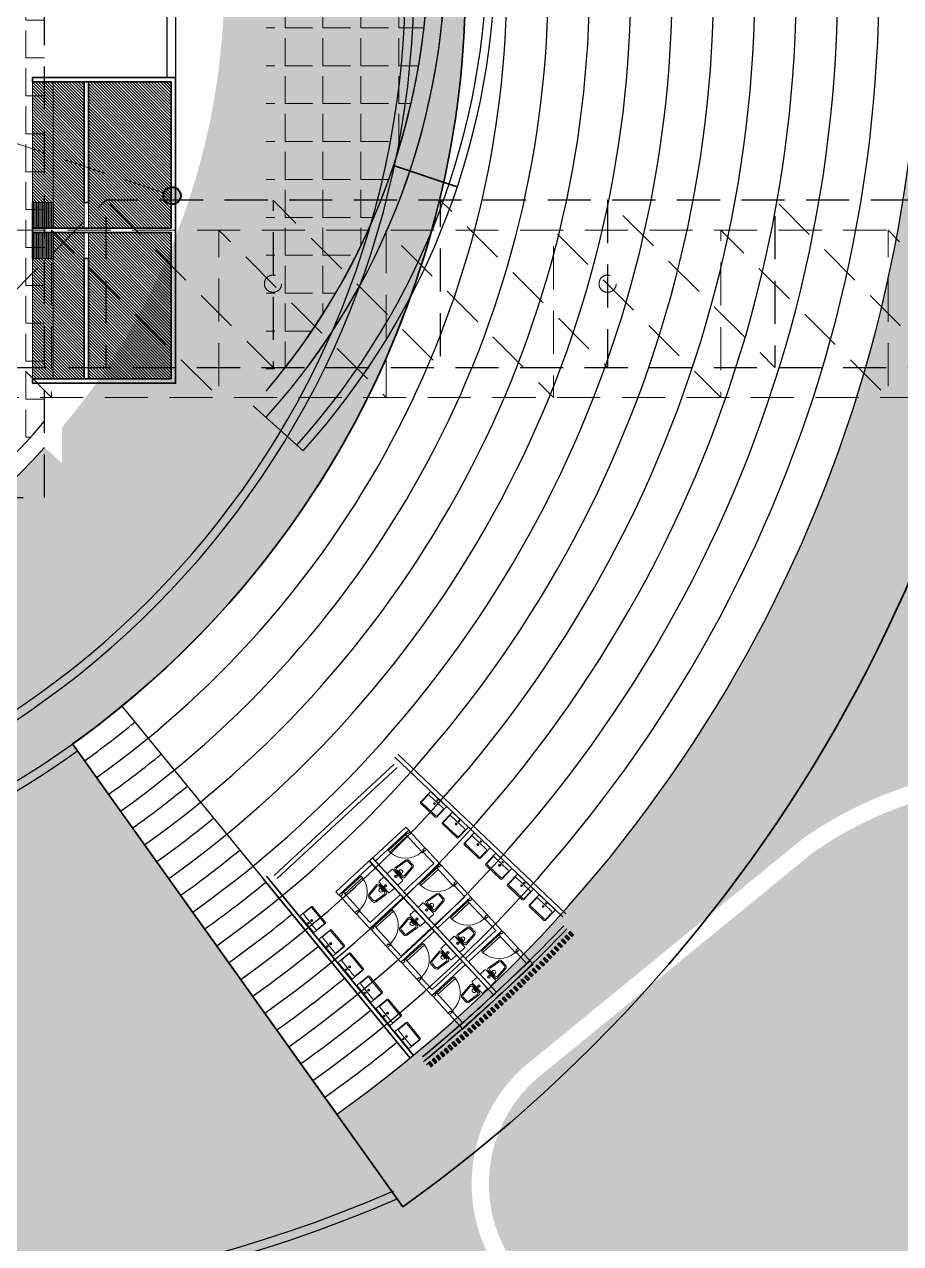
# Model space of a CAD drawing. Header units: inches. Extents: x -1373420 to 1275728, y -1279082 to 1370051.
# Drawn here: x -48527 to -47510, y 43984 to 45399 of the extents above; entities that cross this region are included whole.
import ezdxf

# ---------------------------------------------------------------- set-up
doc = ezdxf.new("R2010")
doc.units = ezdxf.units.IN
doc.header["$LTSCALE"] = 100
doc.header["$MEASUREMENT"] = 0
doc.linetypes.add('DASHED', pattern=[0.75, 0.5, -0.25])
doc.linetypes.add('DASHED2', pattern=[0.375, 0.25, -0.125])
doc.layers.add('10', color=7, linetype='Continuous', true_color=0x254705)
doc.layers.add('7', color=7, linetype='Continuous', true_color=0x4a8e0b)
doc.layers.add('a Walkway', color=7, linetype='Continuous', lineweight=30, true_color=0x4b2e26)
for name, color, linetype, lineweight in [('ar_ Door', 7, 'Continuous', 0), ('Building', 250, 'Continuous', 60), ('centerline', 250, 'DASHED', 5), ('COLUMN', 1, 'Continuous', 40), ('FIX', 8, 'Continuous', 13), ('fixture', 251, 'Continuous', 18), ('Hatch', 213, 'Continuous', 13), ('Louver', 33, 'Continuous', 40), ('WALL', 7, 'Continuous', 35)]:
    doc.layers.add(name, color=color, linetype=linetype, lineweight=lineweight)
doc.layers.add('HS', color=7, linetype='Continuous')
pattern_1 = [(90, (0, 0), (-1.5, 0), [])]

# ---------------------------------------------------------------- blocks, each defined once
blk = doc.blocks.new('A$Cd32af88c')
at = {"layer": 'HS'}
h = blk.add_hatch(color=256, dxfattribs=at)
h.dxf.hatch_style = 1
h.paths.add_polyline_path([(0, 10, 1), (20, 10, 1)])
at = {"layer": 'COLUMN'}
blk.add_circle((10, 10), 10, dxfattribs=at)
blk = doc.blocks.new('A$C284706ac')
at = {"layer": 'centerline'}
blk.add_line((1033.402762244746, 419.2288842577254), (1301.308339216033, 329.4740873747796), dxfattribs=at)
at = {"lineweight": 60, "rotation": 180}
blk.add_blockref('A$Cd32af88c', (1311.308339216033, 339.4740873747796), dxfattribs=at)
blk = doc.blocks.new('A$Ccdfa7642')
at = {"lineweight": 25}
for p, q in [((395.1128551435672, 473.5204776410537), (729.6221989054225, 65.00181351905485)), ((337.8955263245157, 429.7499416627325), (644.6511092254259, 0))]:
    blk.add_line(p, q, dxfattribs=at)
for centre, radius, start, end in [((-294.5137223487832, 1315.725137791793), 1616.528137423857, 305.5192525810716, 54.48074741949377), ((-294.513722348785, 1315.725137791793), 1568.528137423853, 305.5192525804688, 54.48074741949387), ((-294.513722348785, 1315.725137791793), 1520.528137423853, 305.5192525804688, 54.48074741949403), ((-294.513722348785, 1315.725137791793), 1472.528137423853, 305.5192525804688, 54.48074741949418), ((-294.513722348785, 1315.725137791793), 1424.528137423853, 305.5192525804688, 54.48074741949436), ((-294.513722348785, 1315.725137791793), 1376.528137423853, 305.5192525804688, 54.48074741949455), ((-294.513722348785, 1315.725137791793), 1328.528137423853, 305.5192525804688, 54.48074741949474), ((-294.513722348785, 1315.725137791793), 1280.528137423853, 305.5192525804688, 54.48074741949496), ((-294.513722348785, 1315.725137791793), 1232.528137423853, 305.5192525804688, 54.4807474194952), ((-294.513722348785, 1315.725137791793), 1184.528137423853, 305.5192525804688, 54.48074741949544), ((-294.513722348785, 1315.725137791793), 1136.528137423853, 305.5192525804688, 54.48074741949572), ((-294.513722348785, 1315.725137791793), 1112.528137423853, 305.5192525804688, 309.3118142991998), ((-294.513722348785, 1315.725137791793), 1160.528137423853, 305.5192525804688, 309.3118142991998), ((-294.513722348785, 1315.725137791793), 1208.528137423853, 305.5192525804688, 309.3118142991998), ((-294.513722348785, 1315.725137791793), 1256.528137423853, 305.5192525804688, 309.3118142991998), ((-294.513722348785, 1315.725137791793), 1304.528137423853, 305.5192525804688, 309.3118142991998), ((-294.513722348785, 1315.725137791793), 1352.528137423853, 305.5192525804688, 309.3118142991998), ((-294.513722348785, 1315.725137791793), 1400.528137423853, 305.5192525804688, 309.3118142991998), ((-294.513722348785, 1315.725137791793), 1448.528137423853, 305.5192525804688, 309.3118142991998), ((-294.513722348785, 1315.725137791793), 1496.528137423853, 305.5192525804688, 309.3118142991998), ((-294.513722348785, 1315.725137791793), 1544.528137423853, 305.5192525804688, 309.3118142991998), ((-294.513722348785, 1315.725137791793), 1592.528137423853, 305.5192525804688, 309.3118142991998)]:
    blk.add_arc(centre, radius, start, end, dxfattribs=at)
at = {"layer": 'Building', "lineweight": 35, "flags": 128}
blk.add_lwpolyline([(721.3400049508549, 2738.88776099866), (337.8955263247306, 2201.700333920693, -0.2422984408265646), (794.014415074743, 1315.725137791566, -0.2422984408272605), (337.8955263241871, 429.7499416625053), (721.3400049503173, -107.4374854158975, 0.2422984408272594), (1454.014415074743, 1315.725137791566, 0.2422984408271626)], format="xyb", close=True, dxfattribs=at)
blk = doc.blocks.new('A$Ccfcadd67')
at = {"true_color": 0xffffff}
h = blk.add_hatch(dxfattribs=at)
h.set_pattern_fill('ANSI31', scale=20)
h.set_pattern_definition([(45, (0, 0), (-1.767766952966369, 1.767766952966369), [])])
h.paths.add_polyline_path([(91, 316.4999999993597), (-5, 316.4999999993597), (-4.999999999999993, 146.5), (91, 146.5), (91, 176.5)])
h.paths.add_polyline_path([(132, 316.4999999993597), (96, 316.4999999993597), (96, 176.5), (96, 146.5), (132, 146.5), (132, 176.5)])
h.paths.add_polyline_path([(91, 111.5), (91, 141.5), (-5, 141.5), (-4.999999999999993, -28.49999999935972), (91, -28.49999999935972)])
h.paths.add_polyline_path([(132, 111.5), (132, 141.5), (96, 141.5), (96, 111.5), (96, -28.49999999935972), (132, -28.49999999935977)])
h.paths.add_polyline_path([(156, 111.5), (132, 111.5), (132, -28.49999999935972), (156, -28.49999999935972)])
h.paths.add_polyline_path([(156, 316.4999999993597), (132, 316.4999999993597), (132, 176.5), (156, 176.5)])
at = {"lineweight": 5}
h = blk.add_hatch(dxfattribs=at)
h.set_pattern_fill('ANSI31', color=256, scale=12, angle=45)
h.set_pattern_definition(pattern_1)
h.paths.add_polyline_path([(156, 146.5), (156, 176.5), (132, 176.5), (132, 146.5)])
h = blk.add_hatch(dxfattribs=at)
h.set_pattern_fill('ANSI31', color=256, scale=12, angle=45)
h.set_pattern_definition(pattern_1)
h.paths.add_polyline_path([(156, 111.5), (132, 111.5), (132, 141.5), (156, 141.5)])
for p, q in [((-5, 316.4999999993597), (156, 316.4999999993597)), ((-5, 146.5), (-5, 316.4999999993597)), ((91, 316.4999999993597), (91, 176.5)), ((96, 316.4999999993597), (96, 176.5)), ((156, 321.4999999993597), (156, 316.4999999993597)), ((96, 176.5), (91, 176.5)), ((132, 176.5), (132, 146.5)), ((156, 176.5), (156, 146.5)), ((-5, 146.5), (156, 146.5)), ((156, 146.5), (156, 141.5)), ((-5, -28.49999999935972), (-5, 141.5)), ((-5, 141.5), (156, 141.5)), ((132, 111.5), (132, 141.5)), ((156, 111.5), (156, 141.5)), ((91, -28.49999999935972), (91, 111.5)), ((96, 111.5), (91, 111.5)), ((96, -28.49999999935972), (96, 111.5)), ((156, -28.49999999935972), (-5, -28.49999999935972))]:
    blk.add_line(p, q)
at = {"lineweight": 15}
for p, q in [((132, 316.4999999993597), (132, 176.5)), ((156, 316.4999999993597), (156, 176.5)), ((156, 176.5), (132, 176.5)), ((132, -28.49999999935972), (132, 111.5)), ((156, 111.5), (132, 111.5)), ((156, -28.49999999935972), (156, 111.5))]:
    blk.add_line(p, q, dxfattribs=at)
at = {"linetype": 'DASHED', "lineweight": 13}
for p, q in [((91, 176.5), (91, 146.5)), ((96, 176.5), (96, 146.5)), ((91, 111.5), (91, 141.5)), ((96, 111.5), (96, 141.5))]:
    blk.add_line(p, q, dxfattribs=at)
blk.add_lwpolyline([(156, -28.49999999935972), (156, -33.49999999935972), (-10, -33.49999999935972), (-10, 321.4999999993597), (156, 321.4999999993597)])
blk = doc.blocks.new('window louvers')
at = {"layer": 'ar_ Door'}
for p, q in [((1324973.408022736, -492366.5892883244), (1324971.504022736, -492366.5892883244)), ((1324971.504022736, -492366.5892883244), (1324971.504022735, -492388.5892883217)), ((1324973.408022735, -492388.5892883217), (1324973.408022736, -492366.5892883244)), ((1324950.360022735, -492388.5892883217), (1324950.360022735, -492393.3492883217)), ((1324950.360022735, -492388.5892883217), (1324951.312022735, -492388.5892883217)), ((1324951.312022735, -492388.5892883217), (1324951.312022735, -492390.4932883217)), ((1324951.312022735, -492390.4932883217), (1324952.264022735, -492390.4932883217)), ((1324952.264022735, -492390.4932883217), (1324952.264022735, -492393.3492883217)), ((1324971.504022735, -492388.5892883217), (1324973.408022735, -492388.5892883217)), ((1324973.408022735, -492390.4932883217), (1324972.456022735, -492390.4932883217)), ((1324972.456022735, -492390.4932883217), (1324972.456022735, -492393.3492883217)), ((1324973.408022735, -492388.5892883217), (1324973.408022735, -492390.4932883217)), ((1324974.360022735, -492388.5892883217), (1324973.408022735, -492388.5892883217)), ((1324974.360022735, -492388.5892883217), (1324974.360022735, -492393.3492883217)), ((1324950.360022735, -492393.3492883217), (1324952.264022735, -492393.3492883217)), ((1324974.360022735, -492393.3492883217), (1324972.456022735, -492393.3492883217))]:
    blk.add_line(p, q, dxfattribs=at)
at = {"layer": 'ar_ Door', "linetype": 'DASHED2', "ltscale": 10}
for p, q in [((1324973.408022735, -492388.5892883245), (1324951.312022735, -492388.5892883217)), ((1324972.456022735, -492393.3492883217), (1324952.264022735, -492393.3492883217))]:
    blk.add_line(p, q, dxfattribs=at)
at = {"layer": 'ar_ Door'}
blk.add_arc((1324973.420431579, -492388.6144955697), 22.1084232151082, 94.97277033807457, 179.9346733495194, dxfattribs=at)
blk = doc.blocks.new('basin 01')
at = {"color": 0}
for p, q in [((-2.755877337491258, -1.68609706119878), (-2.755877337491256, -17.68609706119878)), ((-2.230198646982899, -5.993653774194172), (-2.230198646982899, -16.13664382079912)), ((-1.755877337491258, -0.6860970611987796), (21.74412266250874, -0.6860970611987796)), ((-1.172495039794739, -4.935950167005103), (21.16074036407371, -4.935950167005103)), ((22.21844397162931, -5.993653774194172), (22.21844397162931, -16.13664382079912)), ((22.74412266250874, -1.68609706119878), (22.74412266250874, -17.68609706119878)), ((21.74412266250874, -18.68609706119878), (-1.75587733749126, -18.68609706119878)), ((-1.172495039794739, -17.1943474279891), (21.16074036407371, -17.1943474279891))]:
    blk.add_line(p, q, dxfattribs=at)
for centre, radius in [((9.994122662508742, -7.726144031769707), 1.189062721042619), ((9.994122662508742, -2.732613738520001), 0.8109060988912583), ((9.994122662508742, -7.726144031769707), 0.8109060988912583)]:
    blk.add_circle(centre, radius, dxfattribs=at)
for centre, radius, start, end in [((-1.755877337491258, -1.68609706119878), 1, 90, 180), ((-1.172495039794739, -5.993653774194172), 1.057703607249467, 90, 180), ((21.16074036407371, -5.993653774194172), 1.057703607249467, 0, 90), ((21.74412266250874, -1.68609706119878), 1, 0, 90), ((-1.75587733749126, -17.68609706119878), 1, 180, 270), ((-1.172495039794739, -16.13664382079912), 1.057703607249467, 180, 270), ((21.16074036407371, -16.13664382079912), 1.057703607249467, 270, 0), ((21.74412266250874, -17.68609706119878), 1, 270, 0)]:
    blk.add_arc(centre, radius, start, end, dxfattribs=at)
blk = doc.blocks.new('COMMODE')
for p, q in [((9, 4.583000645652646e-13), (-8.999999999999996, 4.547473508864641e-13)), ((-8.999999999999996, -7.515937766717343), (-8.999999999999996, 4.547473508864641e-13)), ((9, 4.583000645652646e-13), (9.000000000000007, -7.515937766717336)), ((8.142857142855071, -8.373080623862272), (-8.14285714285506, -8.373080623862279)), ((-6.092598863702722, -26.37565756614595), (-7.865608193664226, -12.0344154735717)), ((-6.448946938529836, -13.31312372577622), (-4.830297785651045, -26.06314640897426)), ((-4.499999999985445, -9.857579529830673), (-5.873441270683539, -9.857579529830673)), ((4.417308428644905, -11.3899307888928), (-4.622825299768007, -11.38993078890007)), ((4.500000000000004, -9.139822511969665), (-4.499999999970893, -9.139822511976945)), ((4.500000000000004, -9.85757952983067), (-4.499999999970893, -9.857579529823397)), ((4.500000000000004, -9.857579529845221), (5.881443433478129, -9.857579529823393)), ((4.830297785694722, -26.06314640891605), (6.244823703091249, -13.2806423093275)), ((6.158749513007944, -26.31493391757203), (7.874245211816749, -12.02711145085731)), ((3.116211558241059, -27.49999999999955), (-3.116211558095518, -27.49999999999955)), ((3.175325871023244, -28.99999999999955), (-3.116211558095518, -28.99999999999955))]:
    blk.add_line(p, q)
at = {"ltscale": 3}
for p, q in [((-4.499999999999996, -8.373080623862279), (-4.499999999985445, -9.857579529830673)), ((-2.897350294850181, -11.38993078890007), (-2.897350294850181, -10.88993078890007)), ((-2.897350294850181, -10.88993078890007), (2.897350294835636, -10.88993078890735)), ((2.897350294850188, -11.38993078890007), (2.897350294835636, -10.88993078890735)), ((4.500000000000004, -8.373080623862275), (4.500000000000004, -9.857579529837945))]:
    blk.add_line(p, q, dxfattribs=at)
at = {"lineweight": 30, "ltscale": 3}
for p, q in [((1.192636729479776, -9.999999999999545), (-1.192636729479769, -9.999999999999542)), ((3.552713678800501e-15, -11.19263672947932), (3.552713678800501e-15, -8.807363270519769))]:
    blk.add_line(p, q, dxfattribs=at)
for points in [[(-1.963492973547542, -11.3899307888928, 0.04098855763197906), (-2.123208513294227, -11.94684011669551, 0.04938053971936595), (-2.21813614631537, -12.90568097218011, 0.04938053971985383), (-2.123208513294223, -13.86452182767198)], [(2.123208513279685, -13.8645218276647, 0.04938053971978588), (2.218136146300825, -12.90568097218011, 0.04938053971944185), (2.123208513294234, -11.94684011669551, 0.0409885576318163), (1.963492973547549, -11.3899307888928)]]:
    blk.add_lwpolyline(points, format="xyb")
for radius in [2.25, 2]:
    blk.add_circle((3.552713678800501e-15, -9.999999999999542), radius, dxfattribs=at)
blk.add_circle((7.276668156919186e-11, -5.366644977143093), 1.403271053599097)
for centre, radius, start, end in [((-8.14285714285506, -7.515937766717343), 0.8571428571427337, 180, 270), ((-5.873441270683539, -11.85757952983067), 2, 90, 185.0726006973302), ((-4.622825299768003, -13.218502217474), 1.828571428571166, 90, 182.9661600118432), ((0.1446776674565697, -6.527053222579067), 1.169392544666054, 97.10686423291344, 170.8466595251927), ((-0.1446776673255918, -4.206236731707119), 1.169392544666032, 277.106864233741, 350.8466595251927), ((4.417308428630356, -13.21850221745945), 1.828571428571166, 358.0525504360095, 90), ((5.881443433478129, -11.8575795298234), 2, 355.137433176311, 90), ((8.142857142855071, -7.515937766717336), 0.8571428571427337, 270, 0), ((-3.116211558095518, -25.99999999999955), 2.999999999999568, 187.1934138251031, 270), ((-2.950492226489576, -25.5614746275528), 1.945595928377468, 194.9425229837544, 265.1138173414334), ((2.950492226518701, -25.5614746275528), 1.945595928377468, 274.8861826585666, 345.0574770162456), ((3.175325871008692, -25.99999999999955), 2.999999999999568, 270, 353.974102535233)]:
    blk.add_arc(centre, radius, start, end)
at = {"ltscale": 3}
blk.add_arc((3.552713678800501e-15, -13.28751385303576), 2.200216487904928, 195.2036435692297, 344.7963564307702, dxfattribs=at)

msp = doc.modelspace()

# ---------------------------------------------------------------- hatches: boundary and pattern name
at = {"layer": '10', "lineweight": 15, "true_color": 0xbdbdbd}
h = msp.add_hatch(color=9, dxfattribs=at)
h.dxf.hatch_style = 1
edge = h.paths.add_edge_path()
edge.add_line((-46950.08318400933, 46192.00310425126), (-46806.74047873847, 46094.2856704492))
edge.add_arc((-47059.24184143016, 45730.97664354151), 442.4368736823083, 37.59441567012681, 55.20053051664257, ccw=False)
edge.add_line((-46708.67737950684, 46000.89319588721), (-46635.55497786634, 46094.97790646456))
edge.add_arc((-46301.59894292417, 46524.67053400664), 544.2080369108127, 229.081210400123, 232.14573798409572, ccw=False)
edge.add_line((-46658.04903218008, 46113.44587362283), (-46814.33593328026, 46249.43349042569))
edge.add_arc((-47102.81523984025, 45890.3665369309), 460.5967731165377, 51.22112792310241, 96.87421556313339)
edge.add_line((-47157.94409650806, 46347.65222068655), (-47304.39872577981, 46320.04447599972))
edge.add_arc((-47350.86808502753, 46757.22907163722), 439.6473268559915, 188.9291030414077, 276.06731938701296, ccw=False)
edge.add_line((-47785.18739369055, 46688.99044522899), (-47807.27785372091, 46867.51993873692))
edge.add_arc((-48365.7768015397, 46788.93722648866), 564.0002813642664, 8.009134836714766, 159.8917975626104)
edge.add_arc((-49641.77261403392, 47251.43726499614), 793.234107649886, 288.9162121905289, 340.2075554549962, ccw=False)
edge.add_arc((-49103.00053661605, 45449.57473073073), 1088.528137423857, 74.30232245907791, 104.9937650872763, ccw=False)
edge.add_line((-48808.48681426808, 46497.50372322602), (-48665.63038268904, 47005.81075638263))
edge.add_arc((-49103.00053661605, 45449.57473073069), 1616.528137423875, 7.642276472657784, 74.30232245955091, ccw=False)
edge.add_line((-47500.83091414682, 45664.55314806584), (-47286.39114806007, 45693.32658183997))
edge.add_arc((8035.571853939764, 37737.23492318165), 55891.13511886846, 171.5422626192755, 171.816158310824, ccw=False)
edge.add_arc((-46674.03374904674, 45872.38844990917), 579.9999999996695, 159.2279934901753, 171.5422626192759, ccw=False)
edge.add_line((-47216.3332052769, 46078.08555677289), (-47207.57897698714, 46101.1651873697))
edge.add_arc((-47045.48460286207, 46052.05778504927), 169.3697820913161, 55.71755153317082, 163.1455202222905, ccw=False)
edge = h.paths.add_edge_path()
edge.add_arc((-45257.10810469417, 45855.12838972003), 360.0000000000027, 90.76607536240442, 136.6674481459338, ccw=False)
edge.add_line((-45261.92135474063, 46215.09621137079), (-45143.83868869927, 46216.67513416229))
edge.add_arc((-45146.87347333151, 46443.63712506268), 226.9822795533579, 270.7660753624027, 333.9711724502905)
edge.add_line((-44942.91324092037, 46344.03201060544), (-44806.10289942575, 46717.12702883512))
edge.add_arc((-44058.49615460602, 46442.98685256638), 796.284296683416, 115.62941206169, 159.8625006194477, ccw=False)
edge.add_line((-44402.92784111606, 47160.9252165451), (-44263.87310875331, 47229.37138616136))
edge.add_arc((-44395.30433404361, 47478.22339999776), 281.4275959669525, 297.8407804118531, 399.6629148805588)
edge.add_line((-44178.65775683624, 47657.85010279017), (-44256.28378042634, 47765.21374099597))
edge.add_arc((-44115.31610542923, 47851.70380482941), 165.3856600071514, 131.2631674506925, 211.5310042042223, ccw=False)
edge.add_arc((-43897.37220958839, 48262.94304545051), 435.0457886532567, 194.2988657649134, 221.2631674506848, ccw=False)
edge.add_arc((-44884.82004321343, 47946.45602456408), 603.255424981351, 20.27455074508199, 20.7859854002928)
edge.add_arc((-44127.07523067805, 47838.4778980507), 375.8502533724237, 121.0314089585247, 188.7847390527664)
edge.add_arc((-44301.66974968152, 47811.50062534105), 199.1838465976596, 188.7858109017567, 225.1789656269503)
edge.add_arc((-44582.08167602829, 47485.00395144906), 232.1771852527735, -71.03501667932318, 52.91325251881682, ccw=False)
edge.add_arc((-44361.79074872713, 46901.14209069326), 392.0242353653423, 111.6820561553926, 141.7115111862466)
edge.add_arc((-44708.41816460135, 47164.55889697299), 44.00000000000068, 313.3186433284293, 332.2158861164633, ccw=False)
edge.add_arc((-43475.64431701307, 46258.51427152705), 1486.65706273414, 143.9905981606629, 157.7612233397678)
edge.add_line((-44851.71588503584, 46821.16537288262), (-44977.87960008629, 46511.51774751476))
edge.add_line((-44977.87960008628, 46511.51774751476), (-45047.96941697163, 46540.07534318489))
edge.add_arc((-45175.38830563551, 46591.9912600027), 137.5893731629347, 337.8319119195526, 679.3130287075786)
edge.add_line((-45071.05667805436, 46502.29317142977), (-45020.82898314972, 46459.11040575437))
edge.add_arc((-45233.76281955518, 46531.83892771701), 225.0116810150454, 269.6315885406982, 341.14216464054545, ccw=False)
edge.add_line((-45235.20963311181, 46306.83189821849), (-45393.00043272656, 46307.84650593321))
edge.add_arc((-45392.68533550869, 46176.56522496634), 131.2816591095522, 90.13751927097867, 134.4932352264822)
edge.add_line((-45484.69081051191, 46270.21279080759), (-45663.00520423878, 46085.89518899692))
edge.add_arc((-45913.2023062532, 46327.9433933987), 348.1176857192586, 273.4660811719589, 315.94841899001466, ccw=False)
edge.add_line((-45892.15593328615, 45980.46249709581), (-45930.30661759959, 45980.46249709581))
edge.add_line((-45930.30661759959, 45980.46249709581), (-45930.30661759959, 46143.3732546581))
edge.add_arc((-45977.8272206258, 46293.59664294706), 157.5603823966818, 287.5538775962363, 609.1837375216011)
edge.add_line((-46033.81981346276, 46146.32103855725), (-46096.87743810515, 45980.4624970958))
edge.add_line((-46096.87743810515, 45980.46249709581), (-46301.59894292415, 45980.46249709581))
edge.add_arc((-46301.59894292415, 46524.67053400663), 544.2080369108153, 232.1457379840915, 270, ccw=False)
edge.add_line((-46635.55497786636, 46094.97790646456), (-46708.67737950686, 46000.89319588721))
edge.add_arc((-47059.24184143019, 45730.97664354149), 442.4368736823262, 19.988300823621614, 37.594415670126295, ccw=False)
edge.add_line((-46643.45628635847, 45882.21407074619), (-46592.73857995976, 45742.77973827496))
edge.add_arc((-46718.01205143312, 45677.65451390784), 141.1904299301437, -60.71559573220418, 27.468317910397502, ccw=False)
edge.add_line((-46648.94945024193, 45554.50787521817), (-46938.82498748328, 45432.99069128299))
edge.add_line((-46938.8249874833, 45432.99069128299), (-46895.89436763321, 45330.58100657711))
edge.add_line((-46895.89436763321, 45330.58100657711), (-46588.21982126122, 45456.15570934041))
edge.add_arc((-46671.89466659763, 45661.17009133862), 221.4325553485173, 292.202401872582, 365.6151046313104)
edge.add_arc((-46287.10815195227, 45699.00115641298), 165.2092056364744, 44.309063218859876, 185.6151046313101, ccw=False)
edge.add_line((-46168.88737730528, 45814.40449288511), (-46041.43717646072, 45701.02436079318))
edge.add_arc((-45970.87883018094, 45780.33874540975), 106.1567324141306, 228.3435996760079, 313.4355626438817)
edge.add_line((-45897.89200526066, 45703.25323947705), (-45852.35826859609, 45748.78697614162))
edge.add_line((-45852.35826859609, 45748.78697614161), (-45518.96598520542, 46102.17180779498))
edge = h.paths.add_edge_path()
edge.add_line((-46895.89436763321, 45330.58100657712), (-46938.8249874833, 45432.990691283))
edge.add_line((-46938.8249874833, 45432.99069128299), (-47191.59097704271, 45327.03000367838))
edge.add_arc((-47228.70543211731, 45415.56540464611), 96.00000000000391, 172.0900540023757, 292.74365955691815, ccw=False)
edge.add_arc((8035.57185394023, 37737.23492318105), 55891.13511886901, 171.8161583108235, 172.0900540023726, ccw=False)
edge.add_line((-47286.39114806007, 45693.32658183997), (-47500.83091414682, 45664.55314806583))
edge.add_arc((-49103.00053661605, 45449.57473073069), 1616.528137423878, -10.699298123013023, 7.6422764726575, ccw=False)
edge.add_arc((-49107.88634391845, 45452.69813622873), 1621.910320856412, 305.59562880847693, 349.2243256489815, ccw=False)
edge.add_line((-48163.835705042, 44133.84959293898), (-48470.59128794324, 44563.59953460148))
edge.add_line((-48470.59128794324, 44563.59953460148), (-48572.11630811796, 44499.28243785688))
edge.add_line((-48572.11630811795, 44499.28243785689), (-48472.76898407757, 44360.10157501164))
edge.add_arc((-48732.15837720543, 44221.64660383268), 294.0282916853428, -32.97051856606981, 28.092081429986592, ccw=False)
edge.add_arc((-48732.1583772054, 44221.64660383265), 294.0282916853046, 265.5813528782348, 327.0294814339319, ccw=False)
edge.add_line((-48754.81135134606, 43928.49224334322), (-48754.81135134665, 43608.69939150359))
edge.add_line((-48754.81135134664, 43608.6993915036), (-47865.86617425671, 43598.50473409586))
edge.add_line((-47865.86617425672, 43598.50473409586), (-47788.37455895519, 43739.81346294274))
edge.add_line((-47788.3745589552, 43739.81346294275), (-47837.09676551403, 43777.94152762974))
edge.add_line((-47837.09676551403, 43777.94152762974), (-47975.45985273908, 43949.67627913071))
edge.add_arc((-47824.92393074199, 44052.81187701516), 182.4774379546604, 126.9033472648265, 214.415933401813, ccw=False)
edge.add_line((-47934.49559998812, 44198.72988365284), (-47623.16948588772, 44453.49108634688))
edge.add_arc((-47356.98767173506, 44073.66570804904), 463.8103881810897, 73.23834787594899, 125.0227905969048, ccw=False)
edge.add_line((-47223.22892939157, 44517.77005956047), (-47146.96449106195, 44481.27817026046))
edge.add_arc((-47086.01873366852, 44629.25490221134), 160.035928913251, 247.615176633403, 325.6966159107671)
edge.add_arc((-47252.07378164647, 44742.54434805903), 361.0552749957499, 325.6966159107681, 338.6431780386419)
edge.add_arc((-46793.18563120707, 44583.3885959255), 125.709047315093, 19.864449937469885, 167.2851531324668, ccw=False)
edge.add_line((-46674.95638033995, 44626.10403594741), (-46674.2978188981, 44723.26287005253))
edge.add_arc((-46554.30057543807, 44722.44950543778), 120.0000000000034, 137.2115250908537, 179.6116440294097, ccw=False)
edge.add_line((-46642.36455781502, 44803.96474945948), (-46609.96543373575, 44883.37171070694))
edge.add_arc((-46692.02451307091, 44921.35170680954), 90.42219088967015, 213.0265766200417, 335.1635441213435, ccw=False)
edge.add_line((-46767.83609169343, 44872.06908155433), (-46951.15895735145, 45154.07507801195))
edge.add_arc((-46850.5488156905, 45219.47843721435), 119.9999999999928, 112.20240187257679, 213.0265766200424, ccw=False)
at = {"layer": '7', "lineweight": 15}
h = msp.add_hatch(color=256, dxfattribs=at)
h.dxf.hatch_style = 1
h.paths.add_polyline_path([(-48099.72675370669, 46855.11345182407, 0.4258379479465526), (-50139.12575457268, 46004.38097036493), (-50066.83445427867, 45976.63094013611, -0.4496693631724198), (-48464.78152311924, 46343.68913029959)])
h.paths.add_polyline_path([(-50139.12575457268, 46004.38097036493, 0.001957557204224272), (-50143.42616996721, 45993.17800524695), (-50072.58108464124, 45965.9831249313, -0.00275360887647418), (-50066.83445427867, 45976.63094013611)])
h.paths.add_polyline_path([(-50072.58108464124, 45965.9831249313), (-50143.42616996721, 45993.17800524695, 0.02859349595215895), (-50196.09122964719, 45826.14577569898), (-50139.96790117057, 45812.152658297, -0.03827596053809423)])
h.paths.add_polyline_path([(-50196.09122964719, 45826.14577569898, 0.00195755720422405), (-50198.99429239437, 45814.50222698368), (-50143.88107805981, 45800.76095932336, -0.002741204816102277), (-50139.96790117057, 45812.152658297)])
h.paths.add_polyline_path([(-50143.88107805981, 45800.76095932336), (-50198.99429239437, 45814.50222698368, 0.02859349595215476), (-50230.91068656323, 45642.2967741022), (-50185.47070835611, 45636.7174463306, -0.03857098617787343)])
h.paths.add_polyline_path([(-50185.47070835609, 45262.43201513373), (-50230.91068656291, 45256.85268736217, 0.02859349595214618), (-50198.99429239379, 45084.64723448081), (-50143.88107805979, 45098.38850214097, -0.03857098617787359)])
h.paths.add_polyline_path([(-50139.96790117055, 45086.99680316733, -0.002741204816102324), (-50143.88107805979, 45098.38850214097), (-50198.99429239379, 45084.64723448081, 0.001957557204224039), (-50196.09122964659, 45073.00368576549)])
h.paths.add_polyline_path([(-50139.96790117055, 45086.99680316733), (-50196.09122964659, 45073.00368576549, 0.02859349595214371), (-50143.42616996636, 44905.9714562177), (-50072.5810846412, 44933.16633653305, -0.03827596053809373)])
h.paths.add_polyline_path([(-50066.83445427864, 44922.51852132823, -0.002753608876474118), (-50072.5810846412, 44933.16633653305), (-50143.42616996636, 44905.9714562177, 0.001957557204224209), (-50139.12575457181, 44894.76849109973)])
h.paths.add_polyline_path([(-50066.83445427864, 44922.51852132823), (-50139.12575457181, 44894.76849109973, 0.425837947945305), (-48099.72675371044, 44044.03600964118), (-48464.78152312056, 44555.46033116386, -0.4496693631719589)])
h = msp.add_hatch(color=256, dxfattribs=at)
h.dxf.hatch_style = 1
edge = h.paths.add_edge_path()
edge.add_arc((-49103.00053661605, 45449.57473073073), 1088.528137423857, 0, 104.3467154570071)
edge.add_line((-49372.72584223081, 46504.15605309258), (-49250.82382607023, 46244.47473960042))
edge.add_arc((-49103.00053661605, 45449.57473073073), 808.5281374238508, 50.06967185124722, 100.53464938290477, ccw=False)
edge.add_line((-48584.04220591299, 46069.57473073073), (-48483.00053661603, 46069.57473073073))
edge.add_line((-48483.00053661605, 46069.57473073073), (-48483.00053661605, 45968.53306143377))
edge.add_arc((-49103.00053661605, 45449.57473073073), 808.5281374238526, -39.930328148752324, 39.930328148752324, ccw=False)
edge.add_line((-48483.00053661605, 44930.61640002769), (-48483.00053661605, 44829.57473073073))
edge.add_line((-48483.00053661605, 44829.57473073073), (-48584.04220591301, 44829.57473073073))
edge.add_arc((-49103.00053661605, 45449.57473073073), 808.5281374238529, 269.54198163585886, 309.93032814875215, ccw=False)
edge.add_line((-49109.46378389065, 44641.07242681271), (-49109.46378389065, 44361.06578157224))
edge.add_arc((-49103.00053661605, 45449.57473073073), 1088.528137423855, 269.6597984434082, 299.1900670291)
edge.add_line((-48572.11630811804, 44499.28243785682), (-48470.59128794118, 44563.59953460277))
edge.add_arc((-49103.00053661605, 45449.57473073073), 1088.52813742386, 305.5192525805901, 360)
h = msp.add_hatch(color=256, dxfattribs=at)
h.dxf.hatch_style = 1
h.paths.add_polyline_path([(-50105.96400448996, 45626.95525060756), (-49897.16164585407, 45601.31754468696, -0.1373075392629942), (-49703.00053662072, 45991.53206208273), (-49703.00053662072, 46049.5747307308), (-49644.95786797264, 46049.5747307308, -0.3847685516195208), (-48561.0432052688, 46049.5747307308), (-48503.00053662072, 46049.5747307308), (-48503.00053662072, 45991.53206207679), (-48459.95936292275, 46030.40952813571, -0.3847685516168957), (-48459.95936292376, 44868.73993332477), (-48503.00053662072, 44907.61739938291), (-48503.00053662072, 44849.5747307308), (-48561.0432052688, 44849.5747307308, -0.3847685516195204), (-49644.95786797264, 44849.5747307308), (-49703.00053662072, 44849.5747307308), (-49703.00053662072, 44907.61739938355, -0.1373075392621312), (-49897.16164585143, 45297.83191677768), (-50105.96400448996, 45272.19421085677, 11.39635630064019)])
h.paths.add_polyline_path([(-49644.95786797264, 46049.5747307308), (-49703.00053662072, 46049.5747307308), (-49703.00053662072, 45991.53206208273, -0.02539728423062254)], flags=17)
h.paths.add_polyline_path([(-49703.00053662072, 44907.61739938355), (-49703.00053662072, 44849.5747307308), (-49644.95786796813, 44849.5747307308, -0.02539728423263567)], flags=17)
h.paths.add_polyline_path([(-48503.00053662072, 44907.61739937888, -0.02539728423062363), (-48561.0432052688, 44849.5747307308), (-48503.00053662072, 44849.5747307308)], flags=17)
h.paths.add_polyline_path([(-48503.00053662072, 46049.5747307308), (-48561.0432052688, 46049.5747307308, -0.02539728423062241), (-48503.00053662072, 45991.53206208273)], flags=17)
h = msp.add_hatch(color=256, dxfattribs=at)
h.dxf.hatch_style = 1
edge = h.paths.add_edge_path()
edge.add_arc((-47252.0737816465, 44742.54434805889), 381.0552749957162, 325.6966159107698, 338.88333213755595, ccw=False)
edge.add_arc((-47086.01873366852, 44629.2549022114), 180.0359289133031, 247.4329665701771, 325.6966159107137, ccw=False)
edge.add_line((-47155.11005392214, 44463.00411224249), (-47230.45640039965, 44499.05670234922))
edge.add_arc((-47356.98767173511, 44073.66570804905), 443.8103881810871, 73.43504862569141, 124.9275704807226)
edge.add_line((-47611.08707585555, 44437.53540104791), (-47922.16196277158, 44182.97978001481))
edge.add_arc((-47824.92393074196, 44052.81187701518), 162.4774379546701, 126.7604681875954, 225.449881481973)
edge.add_line((-47938.90719895592, 43937.02443204995), (-47821.93085120179, 43790.99901006988))
edge.add_arc((-47696.39000347609, 43907.55058595557), 171.3031648543865, 222.8734946864558, 315.7148717746343)
edge.add_line((-47573.75852313542, 43787.94166355181), (-47501.42411495288, 43890.58478114579))
edge.add_arc((-47374.2978977194, 43789.43111347473), 162.4596552729428, 68.8704946226016, 141.4909169855427, ccw=False)
edge.add_line((-47315.73489612257, 43940.96828526889), (-47099.97993979542, 43876.44242626172))
edge.add_arc((-47082.24454015057, 44071.61684036009), 195.9785608662411, 264.8078214163173, 336.9510423795459)
edge.add_line((-46901.91082065276, 43994.88779806648), (-46694.26241470999, 44546.1246733981))
edge.add_arc((-46793.18563120716, 44583.38859592532), 105.709047315074, 339.3588381213426, 528.0578950410585)
at = {"layer": 'a Walkway', "true_color": 0x939598}
h = msp.add_hatch(color=252, dxfattribs=at)
h.dxf.hatch_style = 1
h.paths.add_polyline_path([(-50175.53319997241, 45635.49727372725), (-50115.90322059744, 45628.17563289304, -11.43012603352641), (-50115.90322059743, 45270.9738285713), (-50175.53319997241, 45263.65218773709, 11.62344687181093)])
at = {"layer": 'Hatch', "true_color": 0x939598}
h = msp.add_hatch(dxfattribs=at)
h.set_pattern_fill('ANGLE', color=252, scale=160)
h.set_pattern_definition([(0, (-256.9494578633457, 16363.62259115526), (0, 44), [32, -12]), (90, (-256.9494578633457, 16363.62259115526), (-44, 2.694222958124178e-15), [32, -12])])
h.paths.add_polyline_path([(-49703.00053662072, 45961.21583884188, 0.1360791452541328), (-49880.8079961705, 45579.15937248223), (-50268.03679249074, 45626.70509020738, 0.05668141984293314), (-50268.03679249074, 45272.44437125696), (-49880.80799616782, 45319.99008898241, 0.1360791452532025), (-49703.00053662072, 44937.93362262458)])
h.paths.add_polyline_path([(-48503.00053662072, 45961.21583884188, 0.03967996962817219), (-48591.35942850964, 46049.5747307308), (-49614.6416447318, 46049.5747307308, 0.03967996962817226), (-49703.00053662072, 45961.21583884188), (-49703.00053662072, 44937.93362262458, 0.03967996963029965), (-49614.64164472721, 44849.5747307308), (-48591.35942850963, 44849.5747307308, 0.03967996962817156), (-48503.00053662072, 44937.93362261972)])
h.paths.add_polyline_path([(-49270.507563637, 46220.105729075, -0.1169813266853209), (-49372.50057979344, 46190.6188253966, 0.08955671056213502), (-49614.6416447318, 46049.5747307308), (-48591.35942850964, 46049.5747307308, 0.2341805125650865)])
h.paths.add_polyline_path([(-48591.35942850963, 44849.5747307308), (-49614.6416447318, 44849.5747307308, 0.3684773065242549)])
h = msp.add_hatch(dxfattribs=at)
h.set_pattern_fill('ANGLE', color=252, scale=160)
h.set_pattern_definition([(0, (0, 16398.62137282794), (0, 44), [32, -12]), (90, (0, 16398.62137282794), (-44, 2.694222958124178e-15), [32, -12])])
h.paths.add_polyline_path([(-48246.05107875737, 45996.21462051456), (-48246.05107875737, 44972.9324042924, 0.3684773065242549)])

# ---------------------------------------------------------------- linework, layer by layer
at = {"linetype": 'DASHED', "lineweight": 30, "flags": 128}
msp.add_lwpolyline([(-48626.2657476045, 45000.53930658162), (-45325.40881073724, 45000.53930658162), (-45519.57686584708, 45194.70736169146), (-48432.09769249466, 45194.70736169146)], close=True, dxfattribs=at)
msp.add_lwpolyline([(-45519.57686584708, 45194.70736169146), (-45519.57686584708, 45000.53930658162), (-45713.74492095692, 45194.70736169146), (-45713.74492095692, 45000.53930658162), (-45907.91297606676, 45194.70736169146), (-45907.91297606676, 45000.53930658162), (-46102.0810311766, 45194.70736169146), (-46102.0810311766, 45000.53930658162), (-46296.24908628644, 45194.70736169146), (-46296.24908628644, 45000.53930658162), (-46490.41714139627, 45194.70736169146), (-46490.41714139627, 45000.53930658162), (-46684.58519650611, 45194.70736169146), (-46684.58519650611, 45000.53930658162), (-46878.75325161595, 45194.70736169146), (-46878.75325161595, 45000.53930658162), (-47072.92130672579, 45194.70736169146), (-47072.92130672579, 45000.53930658162), (-47267.08936183563, 45194.70736169146), (-47267.08936183563, 45000.53930658162), (-47461.25741694546, 45194.70736169146), (-47461.25741694546, 45000.53930658162), (-47655.4254720553, 45194.70736169146), (-47655.4254720553, 45000.53930658162), (-47849.59352716514, 45194.70736169146), (-47849.59352716514, 45000.53930658162), (-48043.76158227498, 45194.70736169146), (-48043.76158227498, 45000.53930658162), (-48237.92963738482, 45194.70736169146), (-48237.92963738482, 45000.53930658162), (-48432.09769249466, 45194.70736169146), (-48432.09769249466, 45000.53930658162)], dxfattribs=at)
at = {"linetype": 'DASHED', "lineweight": 15, "flags": 128}
for points in [[(-48883.21520546352, 44965.54052490894), (-45582.35826859623, 44965.54052490894), (-45776.52632370609, 45159.70858001878), (-48689.04715035367, 45159.70858001878)], [(-48883.21520546786, 44965.54052490894), (-45582.3582686006, 44965.54052490894), (-45776.52632371045, 45159.70858001878), (-48689.04715035803, 45159.70858001878)]]:
    msp.add_lwpolyline(points, close=True, dxfattribs=at)
msp.add_lwpolyline([(-45776.52632371045, 45159.70858001878), (-45776.52632371045, 44965.54052490894), (-45970.69437882028, 45159.70858001878), (-45970.69437882028, 44965.54052490894), (-46164.8624339301, 45159.70858001878), (-46164.8624339301, 44965.54052490894), (-46359.03048903996, 45159.70858001878), (-46359.03048903996, 44965.54052490894), (-46553.19854414978, 45159.70858001878), (-46553.19854414978, 44965.54052490894), (-46747.36659925964, 45159.70858001878), (-46747.36659925964, 44965.54052490894), (-46941.53465436946, 45159.70858001878), (-46941.53465436946, 44965.54052490894), (-47135.70270947932, 45159.70858001878), (-47135.70270947932, 44965.54052490894), (-47329.87076458914, 45159.70858001878), (-47329.87076458914, 44965.54052490894), (-47524.038819699, 45159.70858001878), (-47524.038819699, 44965.54052490894), (-47718.20687480882, 45159.70858001878), (-47718.20687480882, 44965.54052490894), (-47912.37492991867, 45159.70858001878), (-47912.37492991867, 44965.54052490894), (-48106.5429850285, 45159.70858001878), (-48106.5429850285, 44965.54052490894), (-48300.71104013833, 45159.70858001878), (-48300.71104013833, 44965.54052490894), (-48494.87909524818, 45159.70858001878), (-48494.87909524818, 44965.54052490894), (-48689.04715035803, 45159.70858001878), (-48689.04715035803, 44965.54052490894)], dxfattribs=at)
at = {"layer": 'a Walkway'}
for p, q in [((-48361.05107875442, 45632.07351240102), (-48361.05107875442, 45337.07351240488)), ((-48351.05107875442, 45632.07351240102), (-48351.05107875442, 45337.07351240488)), ((-48093.78739980188, 44035.71525807869), (-48470.59128794821, 44563.59953460447))]:
    msp.add_line(p, q, dxfattribs=at)
for centre, radius, start, end in [((-48710.54865533658, 45449.57473073344), 1542.52813742386, 66.43195298469485, 293.5680470150951), ((-48710.54865533658, 45449.57473073344), 1532.52813742386, 66.43195298469485, 293.5680470150951), ((-49103.00053661776, 45449.5747307322), 1088.528137420605, 189.8344394760818, 94.86029325454022), ((-49103.00053661776, 45449.5747307322), 1028.528137420605, 189.9999358214068, 93.80878435968445), ((-49103.00053661776, 45449.5747307322), 1018.528137420605, 190.0294168018942, 93.71640662718067), ((-49103.00053661776, 45449.5747307322), 1098.528137420605, 189.808616537835, 305.5192525803602)]:
    msp.add_arc(centre, radius, start, end, dxfattribs=at)
at = {"layer": 'Building', "linetype": 'DASHED', "lineweight": 25, "flags": 128}
for points in [[(-49703.00053661776, 44849.5747307322), (-48503.00053661776, 44849.5747307322), (-48503.00053661776, 46049.5747307322), (-49703.00053661776, 46049.5747307322)], [(-49703.00053662072, 44849.5747307308), (-48503.00053662072, 44849.5747307308), (-48503.00053662072, 46049.5747307308), (-49703.00053662072, 46049.5747307308)], [(-48626.26574760154, 45000.53930658301), (-45325.40881073428, 45000.53930658301), (-45519.57686584414, 45194.70736169285), (-48432.09769249172, 45194.70736169285)]]:
    msp.add_lwpolyline(points, close=True, dxfattribs=at)
at = {"layer": 'Building', "lineweight": 30}
for centre, radius, start, end in [((-48846.05107875737, 45484.57351240348), 788.5281374238571, 319.5446054216417, 49.54460542221994), ((-48846.05107875737, 45484.57351240348), 788.5281374238571, 319.544605424175, 49.54460542221994), ((-48846.05107875737, 45484.57351240348), 808.5281374238571, 317.9096888982468, 47.90968889814487), ((-48846.05107875737, 45484.57351240348), 866.5281374238571, 317.9096888982468, 42.0903111015537), ((-48846.05107875737, 45484.57351240348), 856.5281374238571, 317.9096888982468, 42.0903111015536), ((-48846.05107875442, 45484.57351240488), 788.5281374238571, 322.1319422810748, 37.86805771892516), ((-48846.05107875442, 45484.57351240488), 788.5281374238571, 322.1319422810748, 37.86805771892516), ((-48846.05107875442, 45484.57351240488), 808.5281374238571, 323.2259461762001, 36.77405382379988), ((-48846.05107875442, 45484.57351240488), 808.5281374238502, 323.2259461762001, 36.77405382379988), ((-49103.00053662072, 45449.5747307308), 788.5281374238571, 229.544605422221, 319.5446054222165), ((-49103.00053662072, 45449.5747307308), 808.5281374238571, 227.9096888981454, 317.9096888982469)]:
    msp.add_arc(centre, radius, start, end, dxfattribs=at)
at = {"layer": 'centerline'}
for centre in [(-48237.92963738482, 45097.62333413654), (-47849.59352716219, 45097.62333413793), (-47849.59352716514, 45097.62333413654)]:
    msp.add_circle(centre, 10, dxfattribs=at)
at = {"layer": 'Louver'}
for points in [[(-47902.9868079341, 44335.2580664049), (-47901.59088903817, 44336.69034097214), (-47898.01020262005, 44333.20054373231), (-47899.40612151597, 44331.76826916506)], [(-47898.80348552723, 44339.55920514934), (-47897.41200424689, 44340.99579132722), (-47893.82053880223, 44337.51708812634), (-47895.21202008257, 44336.08050194848)], [(-47894.63348929507, 44343.87326498697), (-47893.24645894762, 44345.31414902645), (-47889.64424884891, 44341.84657315782), (-47891.03127919637, 44340.40568911834)], [(-47919.85255666496, 44318.18354378543), (-47918.43902132736, 44319.59843524748), (-47914.90179267226, 44316.0645969035), (-47916.31532800985, 44314.64970544145)], [(-47915.61633119821, 44322.4325877548), (-47914.20717978349, 44323.8518454095), (-47910.65903564675, 44320.32896687273), (-47912.06818706145, 44318.90970921803)], [(-47911.39327099705, 44326.69471672941), (-47909.98851699166, 44328.1183269936), (-47906.42949133115, 44324.60644198013), (-47907.83424533655, 44323.18283171593)], [(-47907.18341647871, 44330.9698899181), (-47905.78307332699, 44332.397839167), (-47902.21320020477, 44328.89698128767), (-47903.61354335649, 44327.46903203879)], [(-47932.63981859877, 44305.51532793953), (-47931.21321283003, 44306.9170397432), (-47927.70893332085, 44303.35052532132), (-47929.1355390896, 44301.94881351764)], [(-47928.36434109672, 44309.72487340051), (-47926.94207854035, 44311.13099189506), (-47923.42678230396, 44307.5753355041), (-47924.84904486034, 44306.16921700956)], [(-47924.10190685408, 44313.94762548725), (-47922.68400112199, 44315.35813721527), (-47919.15772180194, 44311.81337288502), (-47920.57562753402, 44310.402861157)], [(-47945.54410085075, 44292.96633355574), (-47944.10454753138, 44294.35474496474), (-47940.63351900885, 44290.7558616663), (-47942.07307232822, 44289.3674502573)], [(-47941.22973958116, 44297.13601791961), (-47939.79448838955, 44298.52887613814), (-47936.3123428432, 44294.94074815908), (-47937.74759403482, 44293.54788994056)], [(-47936.92829844138, 44301.31902939218), (-47935.49736311373, 44302.71632108974), (-47932.00413386981, 44299.13898277062), (-47933.43506919745, 44297.74169107307)], [(-47962.92991955963, 44276.42166339411), (-47961.47329591296, 44277.79215511314), (-47958.04706661539, 44274.15059599644), (-47959.50369026206, 44272.78010427741)], [(-47958.56429191192, 44280.53764154036), (-47957.11191503769, 44281.91263296403), (-47953.6744364785, 44278.28169077844), (-47955.12681335273, 44276.90669935477)], [(-47954.21141849185, 44284.66710565178), (-47952.76330229021, 44286.04658362063), (-47949.31460736813, 44282.42629311648), (-47950.76272356977, 44281.04681514765)], [(-47949.87134095908, 44288.81001620697), (-47948.42749928934, 44290.19396751853), (-47944.96762101048, 44286.58436334418), (-47946.41146268022, 44285.20041203265)], [(-47976.1029094438, 44264.15503802302), (-47974.63362928628, 44265.51195210237), (-47971.2413440879, 44261.8387517086), (-47972.7106242454, 44260.48183762925)], [(-47971.69927028956, 44268.23032243741), (-47970.23419496079, 44269.59177544102), (-47966.83056245177, 44265.92908711911), (-47968.29563778053, 44264.5676341155)], [(-47967.30825965331, 44272.31921060549), (-47965.84740317494, 44273.68518950343), (-47962.43245593009, 44270.03304830752), (-47963.89331240845, 44268.66706940958)], [(-47993.84290652614, 44247.99071600033), (-47992.35694807307, 44249.32934495404), (-47989.0103756888, 44245.61444882132), (-47990.49633414188, 44244.27581986763)], [(-47989.3891759575, 44252.01119667814), (-47987.90736584546, 44253.35441624018), (-47984.54931694037, 44249.64989096008), (-47986.03112705241, 44248.30667139804)], [(-47984.94790460374, 44256.04543633649), (-47983.47025701456, 44257.39323365144), (-47980.1007637272, 44253.69911467847), (-47981.57841131639, 44252.35131736353)], [(-47980.51913497049, 44260.09339636526), (-47979.04566404613, 44261.44575853387), (-47975.66475862463, 44257.76208122299), (-47977.13822954897, 44256.40971905438)], [(-48007.2784266787, 44236.01221197382), (-48005.78010868976, 44237.33699240997), (-48002.4681575994, 44233.59119743759), (-48003.96647558834, 44232.26641700146)], [(-48002.78757468965, 44239.99118536795), (-48001.29336225863, 44241.32059471461), (-47997.969838892, 44237.585063637), (-47999.46405132304, 44236.25565429037)], [(-47998.30905368477, 44243.98403278146), (-47996.81896111218, 44245.31805831537), (-47993.48389727744, 44241.59282688385), (-47994.97398985004, 44240.25880134998)], [(-48025.36428311066, 44220.23581821423), (-48023.84968667902, 44221.54195666371), (-48020.5843405553, 44217.75546558459), (-48022.09893698694, 44216.44932713511)], [(-48020.82453816094, 44224.15891605271), (-48019.3139896936, 44225.46973386147), (-48016.03694517169, 44221.69336269308), (-48017.54749363904, 44220.38254488433)], [(-48016.29695157068, 44228.09603943488), (-48014.7904655245, 44229.41152405761), (-48011.50175396769, 44225.64530894211), (-48013.00824001389, 44224.32982431939)], [(-48011.78156667162, 44232.0471506801), (-48010.27915746457, 44233.36728952678), (-48006.97881034782, 44229.61126650914), (-48008.48121955489, 44228.29112766247)], [(-48039.0560330562, 44208.55105275181), (-48037.52937985956, 44209.84307829999), (-48034.2993159891, 44206.02644530837), (-48035.82596918574, 44204.73441976019)], [(-48034.48007418012, 44212.43184921944), (-48032.95742534528, 44213.72859149367), (-48029.7155696597, 44209.92196940658), (-48031.23821849452, 44208.62522713236)], [(-48029.91614297174, 44216.32678346586), (-48028.3975130714, 44217.62823005555), (-48025.1438965972, 44213.83165530468), (-48026.66252649754, 44212.530208715)], [(-48057.47926762602, 44193.16998546374), (-48055.9367434732, 44194.44302090626), (-48052.7541548669, 44190.58671052416), (-48054.29667901973, 44189.31367508165)], [(-48052.85563717082, 44196.99386075883), (-48051.31705870728, 44198.27166211722), (-48048.12255531127, 44194.42521595838), (-48049.66113377481, 44193.14741459998)], [(-48048.24385851808, 44200.83202158361), (-48046.70924046897, 44202.11457662856), (-48043.50285285659, 44198.27803150576), (-48045.03747090571, 44196.99547646083)], [(-48043.64397580533, 44204.68443120457), (-48042.11333285785, 44205.97172766124), (-48038.89509171618, 44202.14512029255), (-48040.42573466365, 44200.8578238359)]]:
    msp.add_lwpolyline(points, close=True, dxfattribs=at)
at = {"layer": 'WALL'}
for p, q in [((-48098.14550178609, 45234.81871552054), (-48024.1397564736, 45210.10531524941)), ((-48203.00990506041, 44903.73871499745), (-48260.89286278811, 44956.02220383183)), ((-47901.41754694397, 44362.7998348976), (-48096.46419762774, 44547.95219376475)), ((-47897.97518717301, 44366.42614972222), (-48093.02183785679, 44551.57850858937)), ((-48236.56259824948, 44410.86263654473), (-48097.33466493619, 44539.84245263005)), ((-48233.1646353307, 44407.19468779882), (-48093.9367020174, 44536.17450388414)), ((-48126.31237358266, 44427.58039116774), (-48083.76147049815, 44466.99926009368)), ((-48119.24377471239, 44427.3128947497), (-48080.36350757936, 44463.33131134779)), ((-48080.36082135741, 44463.33379984566), (-48083.76147049815, 44466.99926009368)), ((-48063.62756246445, 44437.94058602951), (-48059.95961273494, 44441.33854985952)), ((-48051.38522555777, 44424.74492913655), (-48063.62756246445, 44437.94058602951)), ((-48044.3166266875, 44424.4774327185), (-48059.95961273492, 44441.33854985952)), ((-48122.41663223103, 44431.18937961632), (-48164.96753531556, 44391.77051069039)), ((-48122.68930526375, 44424.12097854255), (-48161.56957239679, 44388.10256194448)), ((-47982.12485001528, 44272.16487665067), (-48126.31237358267, 44427.58039116774)), ((-47982.12485001527, 44272.16487665067), (-48126.08458196057, 44427.79141578631)), ((-47978.45690028574, 44275.56284048068), (-48122.64442385313, 44430.97835499774)), ((-47978.45690028574, 44275.56284048068), (-48122.41663223104, 44431.18937961633)), ((-48086.5975429613, 44392.12447636847), (-48051.38522555777, 44424.74492913655)), ((-48083.19689382056, 44388.45901612043), (-48044.3166266875, 44424.4774327185)), ((-48078.86461536651, 44198.85140645803), (-48249.24507626194, 44406.92810020514)), ((-48074.99606741082, 44202.01910857698), (-48245.37652830625, 44410.0958023241)), ((-48161.56957239679, 44388.10256194447), (-48164.96484909361, 44391.77299918824)), ((-48027.58068157261, 44399.08670740023), (-48023.91273184307, 44402.48467123025)), ((-48015.33834466594, 44385.89105050729), (-48027.58068157261, 44399.08670740023)), ((-48008.26974579567, 44385.62355408924), (-48023.91273184305, 44402.48467123024)), ((-48086.69937227742, 44385.21434375864), (-48125.57963941045, 44349.19592716056)), ((-48090.09464897423, 44388.88478100241), (-48125.30696637775, 44356.26432823433)), ((-48050.55066206944, 44353.2705977392), (-48015.33834466595, 44385.89105050728)), ((-48047.1500129287, 44349.60513749116), (-48008.26974579567, 44385.62355408924)), ((-48137.52996248632, 44369.47790231189), (-48141.19791221585, 44366.07993848189)), ((-48125.57963941045, 44349.19592716055), (-48141.19791221585, 44366.07993848188)), ((-48125.30696637776, 44356.26432823434), (-48137.52996248632, 44369.4779023119)), ((-47991.53380068075, 44360.23282877095), (-47987.86585095122, 44363.63079260098)), ((-47972.22286490381, 44346.76967545997), (-47987.86585095122, 44363.63079260098)), ((-48054.10471598793, 44349.97814621851), (-48089.31703339142, 44317.35769345045)), ((-47979.29146377409, 44347.03717187799), (-47991.53380068075, 44360.23282877097)), ((-48050.70943929109, 44346.30770897472), (-48089.58970642413, 44310.28929237666)), ((-48014.5037811776, 44314.41671910994), (-47979.29146377408, 44347.037171878)), ((-48011.10313203686, 44310.7512588619), (-47972.22286490382, 44346.76967545997)), ((-48101.54002949998, 44330.57126752798), (-48105.20797922953, 44327.17330369797)), ((-48089.58970642412, 44310.28929237665), (-48105.20797922951, 44327.17330369797)), ((-48089.31703339142, 44317.35769345044), (-48101.54002949999, 44330.57126752798)), ((-47955.48691978891, 44321.3789501417), (-47951.81897005938, 44324.77691397172)), ((-47943.26849134095, 44308.20906347712), (-47955.48691978891, 44321.3789501417)), ((-47936.17598401197, 44307.91579683071), (-47951.81897005939, 44324.77691397171)), ((-48014.71950630478, 44307.40107419081), (-48053.59977343781, 44271.38265759275)), ((-48018.1147830016, 44311.07151143458), (-48053.3271004051, 44278.45105866651)), ((-47939.57663315272, 44311.58125707877), (-48021.00511714829, 44236.14646005259)), ((-47936.17598401197, 44307.91579683071), (-48017.60984045148, 44232.47602280883)), ((-48065.55009651365, 44291.66463274406), (-48069.21804624319, 44288.26666891406)), ((-48053.32710040508, 44278.45105866651), (-48065.55009651365, 44291.66463274406)), ((-48053.59977343781, 44271.38265759274), (-48069.21804624319, 44288.26666891405)), ((-47982.12360478305, 44272.16353445128), (-47982.12485001528, 44272.16487665068)), ((-47978.45565702078, 44275.56149645885), (-47978.45690028574, 44275.56284048068)), ((-48029.56016352733, 44252.75799796016), (-48033.22811325688, 44249.36003413016)), ((-48017.60984045148, 44232.47602280883), (-48033.22811325687, 44249.36003413015)), ((-48017.36103810619, 44239.57022910201), (-48029.56016352733, 44252.75799796016)), ((-48061.34842385873, 44196.59477044968), (-48063.29694924255, 44194.57059042271)), ((-48057.95829978569, 44192.90687397307), (-48059.69473914384, 44191.10301455407))]:
    msp.add_line(p, q, dxfattribs=at)
for radius in [1929.462520069397, 1934.462520069397]:
    msp.add_arc((-49291.53929442559, 45689.29778471737), radius, 309.4890671315794, 316.1345614663424, dxfattribs=at)
for p in [(-48088.25315375623, 44386.89404703991), (-48084.75313389245, 44390.13644177767), (-48047.92813296466, 44350.44385031979), (-48051.4863300305, 44347.14756061537)]:
    msp.add_point(p, dxfattribs=at)

# ---------------------------------------------------------------- block references
msp.add_blockref('A$Ccdfa7642', (-48808.48681427194, 44133.84959293898))
at = {"lineweight": 15}
msp.add_blockref('A$Ccdfa7642', (-48808.48681427178, 44133.84959293898), dxfattribs=at)
at = {"layer": 'ar_ Door', "lineweight": 25, "yscale": 1.250000335208598, "zscale": 1.250000335208598}
for p, xscale, rotation in [((627150.8045850699, -1588311.135139297), 1.250000335208598, 132.8537748658794), ((627186.8514658795, -1588349.989018002), 1.250000335208598, 132.8537748658794), ((1519728.07824673, -770235.7548884944), -1.250000335208598, 312.1587714221388), ((627222.8983467713, -1588388.842896632), 1.250000335208598, 132.8537748658794), ((1519764.068179717, -770274.6615232778), -1.250000335208598, 312.1587714221388), ((627258.9452276633, -1588427.696775261), 1.250000335208598, 132.8537748658794), ((1519800.062206778, -770313.5725839298), -1.250000335208598, 312.1587714221388), ((1519836.041904927, -770352.468154423), -1.250000335208598, 312.1587714221388)]:
    msp.add_blockref('window louvers', p, dxfattribs=dict(at, xscale=xscale, rotation=rotation))
at = {"layer": 'COLUMN', "lineweight": 60}
for p in [(-49656.40329886251, 44870.34584647448), (-49656.40329886547, 44870.34584647308)]:
    msp.add_blockref('A$C284706ac', p, dxfattribs=at)
at = {"layer": 'FIX', "xscale": -1, "rotation": 132.853774851164}
for p in [(-48099.35835648135, 44406.22139994806), (-48063.48231930607, 44367.20925285485), (-48027.37849050869, 44328.40813038024), (-47991.38855752237, 44289.50149559633)]:
    msp.add_blockref('COMMODE', p, dxfattribs=at)
at = {"layer": 'FIX', "rotation": 312.7698537474294}
for p in [(-48103.17672012105, 44402.68409368865), (-48067.01594341817, 44363.93572736865), (-48031.08295833739, 44324.97633643007), (-47995.03607744556, 44286.1224578008)]:
    msp.add_blockref('COMMODE', p, dxfattribs=at)
at = {"layer": 'fixture', "xscale": -1, "rotation": 316.5485170879346}
for p in [(-48037.99058693591, 44493.19806271048), (-48012.76726116816, 44469.25426132759), (-47987.5439354004, 44445.31045994467), (-47962.32060963265, 44421.36665856176), (-47937.0972838649, 44397.42285717886), (-47911.87395809715, 44373.47905579594)]:
    msp.add_blockref('basin 01', p, dxfattribs=at)
at = {"layer": 'fixture', "rotation": 129.2540250213488}
for p in [(-48192.72634018921, 44345.92973616677), (-48170.69295744508, 44319.02152492372), (-48148.65957470096, 44292.11331368066), (-48126.62619195682, 44265.20510243761), (-48104.59280921269, 44238.29689119455), (-48082.55942646855, 44211.3886799515)]:
    msp.add_blockref('basin 01', p, dxfattribs=at)
at = {"layer": 'WALL', "xscale": -1}
msp.add_blockref('A$Ccfcadd67', (-48361.05107875443, 45015.57351240412), dxfattribs=at)

doc.saveas('drawing.dxf')
